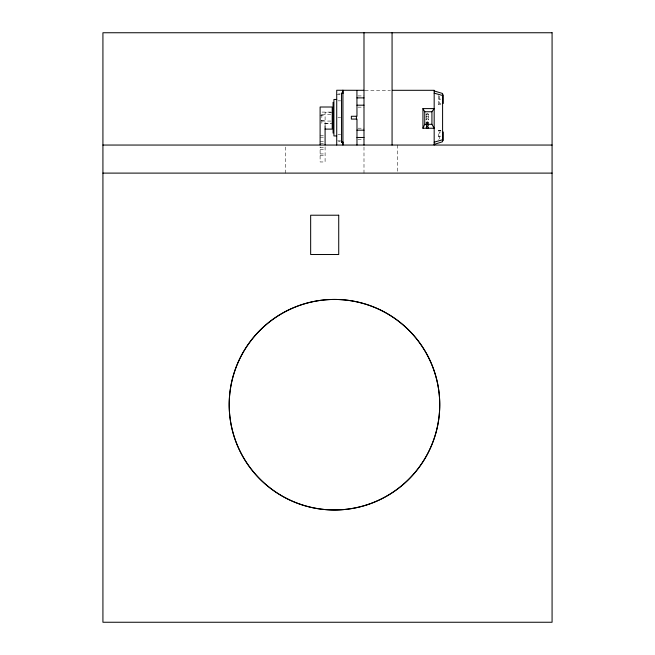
<?xml version="1.0" encoding="UTF-8"?>
<svg xmlns="http://www.w3.org/2000/svg" width="655" height="655" viewBox="0 0 655 655"><rect width="100%" height="100%" fill="white"/><g stroke="black" fill="none" stroke-linecap="round" stroke-linejoin="round"><path stroke-width="0.49" stroke-dasharray="3.27 2.46" d="M365.007 90.308L390.437 90.308M338.479 93.919L340.248 93.919M336.719 94.516L340.575 94.516M357.933 95.925L363.992 95.925M438.383 99.126L440.905 99.142M337.939 100.837L340.641 100.837M440.905 103.482L439.284 103.482L439.284 95.736M438.383 104.734L440.905 104.759M357.933 107.15L363.992 107.15M331.029 112.087L321.842 112.087L321.842 123.312L331.029 123.312M332.224 112.357L325.093 112.357L325.093 125.432M321.842 114.33L333.067 114.33M320.107 115.567L325.093 115.567M337.939 117.679L340.641 117.679M321.106 120.553L325.093 120.553M321.842 121.069L331.029 121.069M325.093 123.762L332.224 123.762M357.933 128.2L363.992 128.2M440.905 130.501L438.383 130.501L438.383 139.736M438.383 130.582L440.905 130.582M440.905 131.974L439.284 131.974L439.284 138.934M337.939 134.521L340.641 134.521M320.107 135.405L324.102 135.405M438.383 136.117L440.905 136.199M320.107 137.182L324.102 137.182M357.933 139.433L363.992 139.433M337.685 140.833L340.575 140.833M338.479 141.324L340.248 141.324M320.107 141.586L324.102 141.586M320.107 143.363L324.102 143.363M320.107 147.768L325.093 147.768M320.107 149.545L325.093 149.545M320.107 153.941L325.093 153.941M320.107 155.726L325.093 155.726M438.383 95.483L438.383 104.759M397.675 145.05L397.675 172.101M363.992 147.047L363.992 173.108M325.093 146.867L325.093 161.965L320.107 161.965L320.107 146.867M285.392 147.047L285.392 173.108"/><path stroke-width="0.98" d="M342.892 144.059L342.917 142.241L341.533 142.241L341.533 93.116L342.942 93.116L342.892 90.251M422.942 128.249L424.743 124.319L424.743 111.743L422.942 108.599L434.175 108.599L431.923 111.743L431.923 124.319L434.175 128.249L422.942 128.249L422.942 108.599M426.823 116.279L426.446 116.606A0.925 0.868 0 0 0 426.339 117.302M426.823 118.661L426.446 118.997A0.925 0.868 0 0 0 426.339 119.693M427.609 123.631L428.239 123.255A0.925 0.77 0 0 0 428.239 122.444L427.862 122.149A1.097 0.909 0 0 0 426.823 122.149L426.446 122.444A0.925 0.77 0 0 0 426.446 123.255L427.609 123.631L427.609 122.886M434.175 144.395L442.592 141.726L442.592 93.493L434.175 90.955M434.175 142.192L442.592 139.736M363.992 90.308L336.719 90.251L336.719 144.992M392.468 90.308L434.175 90.308L434.175 145.05M341.533 93.297L342.942 93.297M356.975 97.882L363.992 97.882M336.719 99.454L333.911 99.454L333.911 135.945L336.719 135.945M356.975 105.193L363.992 105.193M424.743 111.743L431.923 111.743M424.743 124.319L426.536 124.319M428.329 124.319L431.923 124.319M325.093 129.109L332.224 129.109L332.224 107.011L320.107 107.011L320.107 144.87M356.975 130.165L363.992 130.165M356.975 137.476L363.992 137.476M341.533 142.053L342.942 142.053M102.925 145.05L552.075 145.05M102.925 173.108L552.075 173.108M434.175 93.157L442.592 95.483M428.075 116.418L428.239 116.606A0.925 0.868 0 0 1 428.345 117.302M428.075 118.809L428.239 118.997A0.925 0.868 0 0 1 428.345 119.693M443.247 94.918L443.247 103.482M443.247 131.974L443.247 140.538M392.067 32.758L392.067 145.05M363.992 32.758L363.992 145.05M356.975 145.05L356.975 119.079L351.358 119.079L351.358 116.271L356.975 116.271L356.926 90.685M356.41 116.271L356.41 119.079M342.942 90.308L342.942 145.05M333.067 102.286L333.067 133.112M325.093 125.858L325.093 144.87M428.345 115.018A0.925 0.868 0 0 0 428.239 114.322L427.862 113.995A1.097 1.032 0 0 0 426.823 113.995L426.446 114.322A0.925 0.868 0 0 0 426.339 115.018M426.61 124.565L426.446 124.728A0.925 0.77 0 0 0 426.446 125.539L426.823 125.834A1.097 0.909 0 0 0 427.862 125.834L428.239 125.539A0.925 0.77 0 0 0 428.239 124.728L427.862 124.434A1.097 0.909 0 0 0 426.823 124.434L426.61 124.565M426.61 126.955L426.446 127.119A0.925 0.77 0 0 0 426.446 127.93L426.823 128.224A1.097 0.909 0 0 0 427.862 128.224L428.239 127.93A0.925 0.77 0 0 0 428.239 127.119L427.862 126.824A1.097 0.909 0 0 0 426.823 126.824L426.61 126.955M552.075 32.75L102.925 32.75L102.925 622.25L552.075 622.25L552.075 32.75M338.725 215.217L310.658 215.217L310.658 254.517L338.725 254.517L338.725 215.217M277.982 493.559A105.267 105.267 0 0 0 439.628 409.211A105.267 105.267 0 0 0 285.785 311.371A105.267 105.267 0 0 0 278.007 493.534A105.267 105.267 0 0 0 439.652 409.187A105.267 105.267 0 0 0 285.76 311.395A105.267 105.267 0 0 0 277.982 493.559"/></g></svg>
